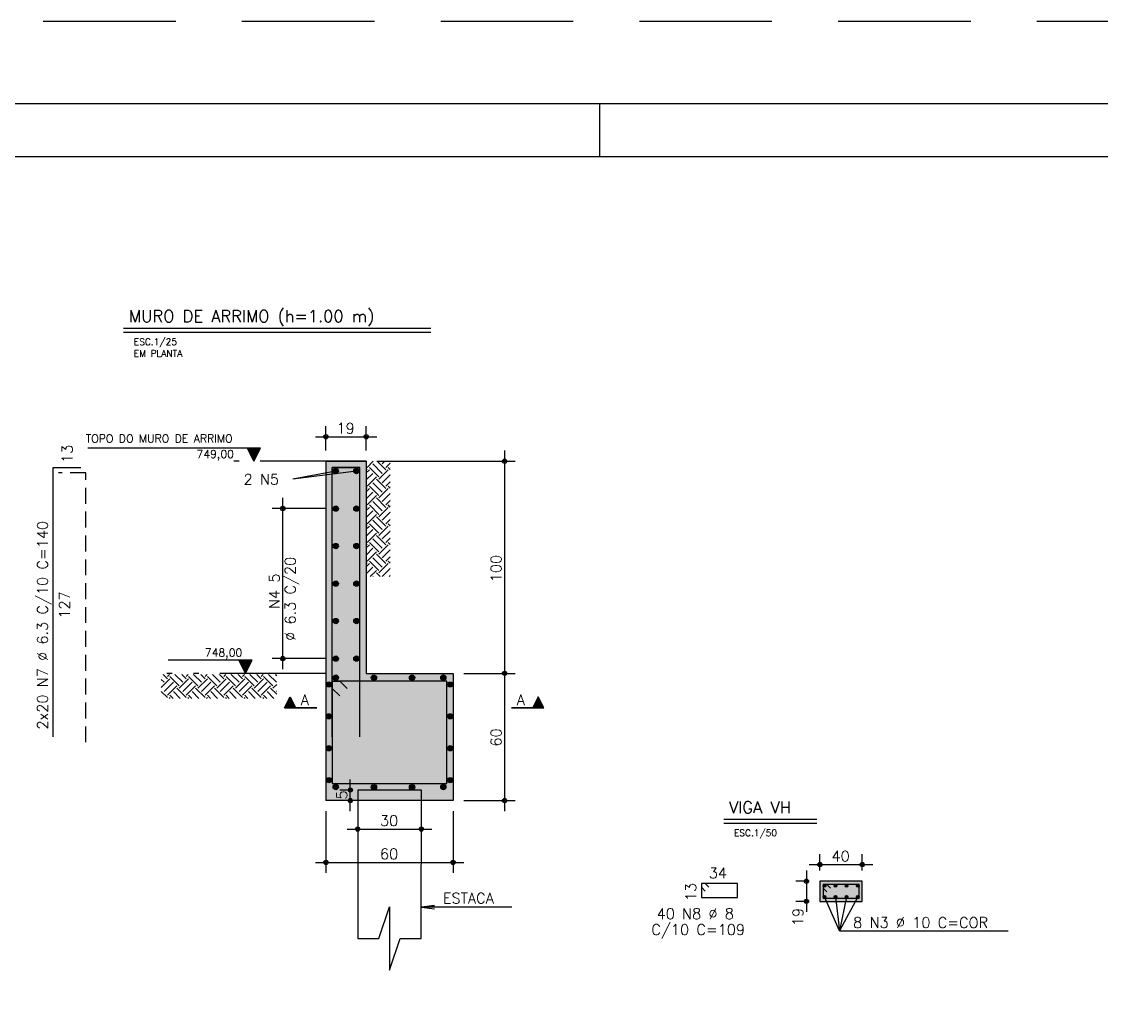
# Model space of a CAD drawing. Extents: x -1.9 to 86, y -1.2 to 61.3.
# Drawn here: x 23.14 to 43.52, y 43.07 to 61.31 of the extents above; entities that cross this region are included whole.
import ezdxf

# ---------------------------------------------------------------- set-up
doc = ezdxf.new("R2010")
doc.units = 0
doc.header["$MEASUREMENT"] = 0
for name, pattern in [('ESTILO_TQS_0001', [0.45, 0.3, -0.15]), ('ESTILO_TQS_0004', [3.3, 2, -0.4, 0.05, -0.4, 0.05, -0.4]), ('HIDDEN', [0.375, 0.25, -0.125])]:
    doc.linetypes.add(name, pattern=pattern)
doc.layers.get('0').update_dxf_attribs({"linetype": 'CONTINUOUS'})
doc.layers.get('Defpoints').update_dxf_attribs({"linetype": 'CONTINUOUS'})
for name, color, linetype in [('ARQ_FOLHA', 7, 'CONTINUOUS'), ('PENA_01', 1, 'CONTINUOUS'), ('PENA_02', 2, 'CONTINUOUS'), ('PENA_03', 3, 'CONTINUOUS'), ('PENA_04', 4, 'CONTINUOUS'), ('PENA_05', 5, 'CONTINUOUS'), ('PENA_06', 6, 'CONTINUOUS'), ('PENA_10', 253, 'CONTINUOUS')]:
    doc.layers.add(name, color=color, linetype=linetype)
doc.styles.get("Standard").update_dxf_attribs({"font": 'ROMANS.SHX'})

# ---------------------------------------------------------------- blocks, each defined once
blk = doc.blocks.new('FOLHA A1 - 841 X 594')
at = {"layer": 'ARQ_FOLHA', "color": 1}
blk.add_line((-500.5, 584), (-500.5, 594), dxfattribs=at)
for points in [[(-841, 0), (0, 0), (0, 594), (-841, 594)], [(-816, 10), (-10, 10), (-10, 584), (-816, 584)]]:
    blk.add_lwpolyline(points, close=True, dxfattribs=at)
at = {"layer": 'Defpoints', "color": 8, "linetype": 'HIDDEN', "ltscale": 100}
blk.add_lwpolyline([(-860.5, 609.5), (-860.5, -15.5), (19.5, -15.5), (19.5, 609.5)], close=True, dxfattribs=at)
blk = doc.blocks.new('*U23')
blk.add_blockref('FOLHA A1 - 841 X 594', (0, 0))

msp = doc.modelspace()

# ---------------------------------------------------------------- linework, layer by layer
at = {"layer": 'PENA_01', "linetype": 'Continuous'}
for p, q in [((25.066, 55.525), (30.863, 55.525)), ((28.885, 53.214), (28.885, 53.676)), ((29.645, 53.214), (29.645, 53.676)), ((28.685, 53.476), (29.845, 53.476)), ((32.255, 53.214), (32.255, 48.814)), ((29.777, 53.014), (29.66, 52.897)), ((29.845, 53.014), (32.455, 53.014)), ((30.013, 52.853), (29.852, 53.014)), ((29.865, 53.014), (29.865, 53.014)), ((29.998, 53.014), (29.947, 52.963)), ((30.095, 52.979), (30.013, 52.897)), ((30.095, 52.991), (30.095, 52.991)), ((29.07, 52.829), (28.26, 52.678)), ((29.46, 52.829), (28.26, 52.678)), ((29.66, 52.853), (29.645, 52.868)), ((29.704, 52.853), (29.645, 52.793)), ((29.77, 52.786), (29.645, 52.661)), ((29.881, 52.72), (29.704, 52.897)), ((29.947, 52.786), (29.77, 52.963)), ((30.057, 52.853), (29.881, 52.676)), ((30.095, 52.859), (30.057, 52.897)), ((30.095, 52.891), (30.095, 52.891)), ((30.095, 52.77), (30.095, 52.77)), ((29.836, 52.72), (29.66, 52.543)), ((29.947, 52.433), (29.77, 52.609)), ((30.013, 52.499), (29.836, 52.676)), ((30.095, 52.758), (29.947, 52.609)), ((30.095, 52.625), (30.013, 52.543)), ((30.095, 52.638), (30.095, 52.638)), ((29.66, 52.499), (29.645, 52.514)), ((29.704, 52.499), (29.645, 52.44)), ((29.77, 52.433), (29.645, 52.307)), ((29.836, 52.366), (29.66, 52.19)), ((29.881, 52.366), (29.704, 52.543)), ((30.057, 52.499), (29.881, 52.322)), ((30.095, 52.405), (29.947, 52.256)), ((30.095, 52.505), (30.057, 52.543)), ((30.095, 52.537), (30.095, 52.537)), ((30.095, 52.417), (30.095, 52.417)), ((28.071, 49.093), (28.071, 52.322)), ((29.66, 52.145), (29.645, 52.16)), ((29.881, 52.013), (29.704, 52.19)), ((29.947, 52.079), (29.77, 52.256)), ((30.013, 52.145), (29.836, 52.322)), ((30.095, 52.272), (30.013, 52.19)), ((30.095, 52.151), (30.057, 52.19)), ((30.095, 52.284), (30.095, 52.284)), ((30.095, 52.184), (30.095, 52.184)), ((28.87, 52.122), (27.871, 52.122)), ((29.704, 52.145), (29.645, 52.086)), ((29.77, 52.079), (29.645, 51.954)), ((29.836, 52.013), (29.66, 51.836)), ((30.013, 51.792), (29.836, 51.969)), ((30.057, 52.145), (29.881, 51.969)), ((30.095, 52.051), (29.947, 51.902)), ((30.095, 52.063), (30.095, 52.063)), ((29.66, 51.792), (29.645, 51.807)), ((29.704, 51.792), (29.645, 51.733)), ((29.881, 51.659), (29.704, 51.836)), ((29.947, 51.726), (29.77, 51.902)), ((30.057, 51.792), (29.881, 51.615)), ((30.095, 51.918), (30.013, 51.836)), ((30.095, 51.798), (30.057, 51.836)), ((30.095, 51.93), (30.095, 51.93)), ((30.095, 51.83), (30.095, 51.83)), ((29.77, 51.726), (29.645, 51.6)), ((29.836, 51.659), (29.66, 51.482)), ((29.947, 51.372), (29.77, 51.549)), ((30.013, 51.438), (29.836, 51.615)), ((30.095, 51.697), (29.947, 51.549)), ((30.095, 51.565), (30.013, 51.482)), ((30.095, 51.71), (30.095, 51.71)), ((30.095, 51.577), (30.095, 51.577)), ((29.66, 51.438), (29.645, 51.453)), ((29.704, 51.438), (29.645, 51.379)), ((29.77, 51.372), (29.645, 51.246)), ((29.881, 51.306), (29.704, 51.482)), ((30.057, 51.438), (29.881, 51.262)), ((30.095, 51.344), (29.947, 51.195)), ((30.095, 51.444), (30.057, 51.482)), ((30.095, 51.476), (30.095, 51.476)), ((30.095, 51.356), (30.095, 51.356)), ((29.836, 51.306), (29.66, 51.129)), ((29.947, 51.018), (29.77, 51.195)), ((30.013, 51.085), (29.836, 51.262)), ((30.095, 51.211), (30.013, 51.129)), ((30.095, 51.223), (30.095, 51.223)), ((29.66, 51.085), (29.645, 51.1)), ((29.704, 51.085), (29.645, 51.025)), ((29.77, 51.018), (29.645, 50.893)), ((29.881, 50.952), (29.704, 51.129)), ((29.836, 50.952), (29.722, 50.838)), ((30.057, 51.085), (29.881, 50.908)), ((30.095, 50.99), (29.947, 50.842)), ((30.095, 51.091), (30.057, 51.129)), ((30.095, 51.123), (30.095, 51.123)), ((30.095, 51.002), (30.095, 51.002)), ((29.774, 50.838), (29.77, 50.842)), ((29.907, 50.838), (29.836, 50.908)), ((29.995, 50.838), (29.995, 50.838)), ((30.095, 50.858), (30.075, 50.838)), ((30.095, 50.87), (30.095, 50.87)), ((28.87, 49.293), (27.871, 49.293)), ((32.255, 49.214), (32.255, 46.414)), ((25.941, 48.912), (25.779, 48.75)), ((25.779, 48.896), (25.831, 48.845)), ((25.802, 48.994), (25.802, 48.994)), ((25.814, 48.994), (25.897, 48.912)), ((25.935, 48.994), (25.897, 48.956)), ((25.903, 48.994), (25.903, 48.994)), ((25.941, 48.956), (26.118, 48.779)), ((26.023, 48.994), (26.023, 48.994)), ((26.035, 48.994), (26.184, 48.845)), ((26.295, 48.912), (26.118, 48.735)), ((26.156, 48.994), (26.156, 48.994)), ((26.168, 48.994), (26.25, 48.912)), ((26.288, 48.994), (26.25, 48.956)), ((26.256, 48.994), (26.256, 48.994)), ((26.295, 48.956), (26.471, 48.779)), ((26.377, 48.994), (26.377, 48.994)), ((26.389, 48.994), (26.538, 48.845)), ((26.648, 48.912), (26.471, 48.735)), ((26.509, 48.994), (26.509, 48.994)), ((26.522, 48.994), (26.604, 48.912)), ((26.642, 48.994), (26.604, 48.956)), ((26.61, 48.994), (26.61, 48.994)), ((26.648, 48.956), (26.825, 48.779)), ((26.73, 48.994), (26.73, 48.994)), ((26.743, 48.994), (26.891, 48.845)), ((27.002, 48.912), (26.825, 48.735)), ((26.863, 48.994), (26.863, 48.994)), ((26.875, 48.994), (26.957, 48.912)), ((26.996, 48.994), (26.957, 48.956)), ((26.964, 48.994), (26.964, 48.994)), ((27.002, 48.956), (27.178, 48.779)), ((27.084, 48.994), (27.084, 48.994)), ((27.096, 48.994), (27.245, 48.845)), ((27.355, 48.912), (27.178, 48.735)), ((27.217, 48.994), (27.217, 48.994)), ((27.229, 48.994), (27.311, 48.912)), ((27.349, 48.994), (27.311, 48.956)), ((27.317, 48.994), (27.317, 48.994)), ((27.355, 48.956), (27.532, 48.779)), ((27.438, 48.994), (27.438, 48.994)), ((27.45, 48.994), (27.598, 48.845)), ((27.709, 48.912), (27.532, 48.735)), ((27.57, 48.994), (27.57, 48.994)), ((27.582, 48.994), (27.665, 48.912)), ((27.703, 48.994), (27.665, 48.956)), ((27.671, 48.994), (27.671, 48.994)), ((27.709, 48.956), (27.886, 48.779)), ((27.791, 48.994), (27.791, 48.994)), ((27.803, 48.994), (27.952, 48.845)), ((27.924, 48.994), (27.924, 48.994)), ((27.936, 48.994), (27.956, 48.974)), ((31.485, 49.014), (32.455, 49.014)), ((31.485, 49.014), (32.455, 49.014)), ((25.779, 48.764), (25.779, 48.764)), ((26.007, 48.845), (25.831, 48.669)), ((26.074, 48.779), (25.897, 48.602)), ((26.074, 48.735), (26.25, 48.558)), ((26.361, 48.845), (26.184, 48.669)), ((26.427, 48.779), (26.25, 48.602)), ((26.427, 48.735), (26.604, 48.558)), ((26.714, 48.845), (26.538, 48.669)), ((26.781, 48.779), (26.604, 48.602)), ((26.781, 48.735), (26.957, 48.558)), ((27.068, 48.845), (26.891, 48.669)), ((27.134, 48.779), (26.957, 48.602)), ((27.134, 48.735), (27.311, 48.558)), ((27.421, 48.845), (27.245, 48.669)), ((27.488, 48.779), (27.311, 48.602)), ((27.488, 48.735), (27.665, 48.558)), ((27.775, 48.845), (27.598, 48.669)), ((27.841, 48.779), (27.665, 48.602)), ((27.841, 48.735), (27.956, 48.62)), ((27.956, 48.805), (27.886, 48.735)), ((27.956, 48.894), (27.956, 48.894)), ((25.779, 48.675), (25.897, 48.558)), ((25.941, 48.558), (25.926, 48.543)), ((25.941, 48.602), (26, 48.543)), ((26.007, 48.669), (26.133, 48.543)), ((26.295, 48.558), (26.279, 48.543)), ((26.295, 48.602), (26.354, 48.543)), ((26.361, 48.669), (26.486, 48.543)), ((26.648, 48.558), (26.633, 48.543)), ((26.648, 48.602), (26.707, 48.543)), ((26.714, 48.669), (26.84, 48.543)), ((27.002, 48.558), (26.987, 48.543)), ((27.002, 48.602), (27.061, 48.543)), ((27.068, 48.669), (27.193, 48.543)), ((27.355, 48.558), (27.34, 48.543)), ((27.355, 48.602), (27.414, 48.543)), ((27.421, 48.669), (27.547, 48.543)), ((27.709, 48.558), (27.694, 48.543)), ((27.709, 48.602), (27.768, 48.543)), ((27.775, 48.669), (27.901, 48.543)), ((27.956, 48.673), (27.952, 48.669)), ((29.345, 46.414), (29.345, 47.014)), ((29.284, 46.814), (29.145, 46.814)), ((29.284, 46.614), (29.145, 46.614)), ((31.485, 46.614), (32.455, 46.614)), ((28.885, 46.414), (28.885, 45.249)), ((30.685, 46.026), (30.685, 46.276)), ((31.285, 46.414), (31.285, 45.249)), ((36.389, 46.262), (38.148, 46.262)), ((29.284, 46.076), (30.885, 46.076)), ((29.484, 45.98), (29.484, 45.876)), ((28.685, 45.449), (31.485, 45.449)), ((38.204, 45.294), (38.204, 45.607)), ((39.004, 45.294), (39.004, 45.607)), ((37.95, 45.294), (37.95, 44.514)), ((38.004, 45.407), (39.204, 45.407)), ((38.004, 45.094), (37.75, 45.094)), ((38.004, 44.714), (37.75, 44.714)), ((38.577, 44.16), (41.755, 44.16))]:
    msp.add_line(p, q, dxfattribs=at)
at = {"layer": 'PENA_01', "linetype": 'ESTILO_TQS_0004'}
for p, q in [((29.645, 53.014), (26.997, 53.014)), ((28.885, 49.014), (25.774, 49.014))]:
    msp.add_line(p, q, dxfattribs=at)
at = {"layer": 'PENA_01', "linetype": 'Continuous'}
for points in [[(29.484, 46.814), (29.484, 44.014), (29.884, 44.014), (30.084, 44.614), (30.084, 43.414), (30.284, 44.014), (30.684, 44.014), (30.685, 46.814), (29.484, 46.814)], [(38.577, 44.16), (38.291, 44.801)], [(38.5, 44.801), (38.577, 44.16)], [(38.709, 44.801), (38.577, 44.16)], [(38.919, 44.801), (38.577, 44.16)]]:
    msp.add_lwpolyline(points, dxfattribs=at)
at = {"layer": 'PENA_02', "linetype": 'Continuous'}
for centre, radius in [((28.885, 53.476), 0.04), ((28.885, 53.476), 0.02), ((29.645, 53.476), 0.04), ((29.645, 53.476), 0.02), ((32.255, 53.014), 0.04), ((32.255, 53.014), 0.02), ((28.071, 52.122), 0.0416), ((28.071, 52.122), 0.0208), ((28.071, 49.293), 0.0416), ((28.071, 49.293), 0.0208), ((32.255, 49.014), 0.04), ((32.255, 49.014), 0.04), ((32.255, 49.014), 0.02), ((32.255, 49.014), 0.02), ((29.345, 46.814), 0.04), ((29.345, 46.614), 0.04), ((29.345, 46.814), 0.02), ((32.255, 46.614), 0.04), ((29.345, 46.614), 0.02), ((32.255, 46.614), 0.02), ((29.484, 46.076), 0.04), ((29.484, 46.076), 0.02), ((30.685, 46.076), 0.04), ((30.685, 46.076), 0.02), ((28.885, 45.449), 0.04), ((28.885, 45.449), 0.02), ((31.285, 45.449), 0.04), ((31.285, 45.449), 0.02), ((38.204, 45.407), 0.04), ((39.004, 45.407), 0.04), ((38.204, 45.407), 0.02), ((39.004, 45.407), 0.02), ((37.95, 45.094), 0.04), ((37.95, 45.094), 0.02), ((37.95, 44.714), 0.04), ((37.95, 44.714), 0.02)]:
    msp.add_circle(centre, radius, dxfattribs=at)
at = {"layer": 'PENA_03', "linetype": 'Continuous'}
for p, q in [((25.066, 55.451), (30.863, 55.451)), ((26.692, 53.264), (24.394, 53.264)), ((27.652, 53.264), (26.692, 53.264)), ((27.527, 53.014), (27.402, 53.264)), ((27.413, 53.241), (27.641, 53.241)), ((27.424, 53.219), (27.63, 53.219)), ((27.435, 53.197), (27.618, 53.197)), ((27.446, 53.175), (27.607, 53.175)), ((27.527, 53.014), (27.652, 53.264)), ((27.458, 53.152), (27.596, 53.152)), ((27.469, 53.13), (27.585, 53.13)), ((27.48, 53.108), (27.574, 53.108)), ((27.491, 53.085), (27.563, 53.085)), ((27.502, 53.063), (27.552, 53.063)), ((27.513, 53.041), (27.54, 53.041)), ((28.885, 53.014), (28.885, 46.614)), ((28.885, 53.014), (29.645, 53.014)), ((28.885, 53.014), (28.885, 53.014)), ((29.645, 53.014), (29.645, 49.014)), ((29.645, 53.014), (29.645, 53.014)), ((29.645, 53.014), (29.645, 53.014)), ((29.07, 52.122), (29.07, 52.122)), ((26.534, 49.264), (25.911, 49.264)), ((27.494, 49.264), (26.534, 49.264)), ((27.369, 49.014), (27.244, 49.264)), ((27.255, 49.241), (27.482, 49.241)), ((27.266, 49.219), (27.471, 49.219)), ((27.277, 49.197), (27.46, 49.197)), ((27.288, 49.175), (27.449, 49.175)), ((27.299, 49.152), (27.438, 49.152)), ((27.31, 49.13), (27.427, 49.13)), ((27.322, 49.108), (27.416, 49.108)), ((27.369, 49.014), (27.494, 49.264)), ((29.07, 49.293), (29.07, 49.293)), ((27.333, 49.085), (27.404, 49.085)), ((27.344, 49.063), (27.393, 49.063)), ((27.355, 49.041), (27.382, 49.041)), ((29.645, 49.014), (31.285, 49.014)), ((31.285, 49.014), (31.285, 46.614)), ((31.285, 49.014), (31.285, 49.014)), ((31.285, 49.014), (31.285, 49.014)), ((29.484, 46.814), (29.484, 46.814)), ((31.285, 46.614), (28.885, 46.614)), ((28.885, 46.614), (28.885, 46.614)), ((29.484, 46.614), (29.484, 46.614)), ((31.285, 46.614), (31.285, 46.614)), ((31.285, 46.614), (31.285, 46.614)), ((29.484, 46.18), (29.484, 46.18)), ((36.389, 46.187), (38.148, 46.187)), ((30.685, 45.826), (30.685, 45.826)), ((39.004, 45.094), (38.204, 45.094)), ((38.204, 45.094), (38.204, 44.714)), ((38.204, 45.094), (38.204, 45.094)), ((38.204, 45.094), (38.204, 45.094)), ((39.004, 44.714), (39.004, 45.094)), ((39.004, 45.094), (39.004, 45.094)), ((38.204, 44.714), (39.004, 44.714)), ((38.204, 44.714), (38.204, 44.714))]:
    msp.add_line(p, q, dxfattribs=at)
for points in [[(28.106, 48.366), (28.208, 48.571), (28.31, 48.366), (28.106, 48.366)], [(32.993, 48.366), (32.89, 48.571), (32.788, 48.366), (32.993, 48.366)], [(32.391, 44.606), (30.685, 44.606), (30.932, 44.639), (30.685, 44.606), (30.932, 44.574)]]:
    msp.add_lwpolyline(points, dxfattribs=at)
for centre, radius in [((29.07, 52.829), 0.05), ((29.46, 52.829), 0.05), ((29.07, 52.122), 0.05), ((29.46, 52.122), 0.05), ((29.07, 51.414), 0.05), ((29.46, 51.414), 0.05), ((29.07, 50.707), 0.05), ((29.46, 50.707), 0.05), ((29.07, 50), 0.05), ((29.46, 50), 0.05), ((29.07, 49.293), 0.05), ((29.46, 49.293), 0.05), ((29.07, 48.934), 0.05), ((29.79, 48.934), 0.05), ((30.51, 48.934), 0.05), ((31.1, 48.934), 0.05), ((28.94, 48.804), 0.05), ((31.23, 48.804), 0.05), ((28.94, 48.202), 0.05), ((31.23, 48.202), 0.05), ((28.94, 47.601), 0.05), ((31.23, 47.601), 0.05), ((28.94, 46.999), 0.05), ((29.07, 46.869), 0.05), ((29.79, 46.868), 0.05), ((30.51, 46.868), 0.05), ((31.1, 46.869), 0.05), ((31.23, 46.999), 0.05), ((38.291, 45.007), 0.025), ((38.5, 45.007), 0.025), ((38.709, 45.007), 0.025), ((38.919, 45.007), 0.025), ((38.291, 44.801), 0.025), ((38.5, 44.801), 0.025), ((38.709, 44.801), 0.025), ((38.919, 44.801), 0.025)]:
    msp.add_circle(centre, radius, dxfattribs=at)
for points in [[(29.12, 52.829), (29.045, 52.872), (29.023, 52.846)], [(29.12, 52.829), (29.023, 52.846), (29.023, 52.812)], [(29.12, 52.829), (29.023, 52.812), (29.045, 52.785)], [(29.12, 52.829), (29.078, 52.878), (29.045, 52.872)], [(29.12, 52.829), (29.045, 52.785), (29.078, 52.78)], [(29.12, 52.829), (29.108, 52.861), (29.078, 52.878)], [(29.12, 52.829), (29.078, 52.78), (29.108, 52.797)], [(29.12, 52.829), (29.108, 52.797), (29.12, 52.829)], [(29.51, 52.829), (29.435, 52.872), (29.413, 52.846)], [(29.51, 52.829), (29.413, 52.846), (29.413, 52.812)], [(29.51, 52.829), (29.413, 52.812), (29.435, 52.785)], [(29.51, 52.829), (29.468, 52.878), (29.435, 52.872)], [(29.51, 52.829), (29.435, 52.785), (29.468, 52.78)], [(29.51, 52.829), (29.498, 52.861), (29.468, 52.878)], [(29.51, 52.829), (29.468, 52.78), (29.498, 52.797)], [(29.51, 52.829), (29.498, 52.797), (29.51, 52.829)], [(29.12, 52.122), (29.045, 52.165), (29.023, 52.139)], [(29.12, 52.122), (29.078, 52.171), (29.045, 52.165)], [(29.12, 52.122), (29.108, 52.154), (29.078, 52.171)], [(29.51, 52.122), (29.435, 52.165), (29.413, 52.139)], [(29.51, 52.122), (29.468, 52.171), (29.435, 52.165)], [(29.51, 52.122), (29.498, 52.154), (29.468, 52.171)], [(29.12, 52.122), (29.023, 52.139), (29.023, 52.105)], [(29.12, 52.122), (29.023, 52.105), (29.045, 52.078)], [(29.12, 52.122), (29.045, 52.078), (29.078, 52.072)], [(29.12, 52.122), (29.078, 52.072), (29.108, 52.089)], [(29.12, 52.122), (29.108, 52.089), (29.12, 52.122)], [(29.51, 52.122), (29.413, 52.139), (29.413, 52.105)], [(29.51, 52.122), (29.413, 52.105), (29.435, 52.078)], [(29.51, 52.122), (29.435, 52.078), (29.468, 52.072)], [(29.51, 52.122), (29.468, 52.072), (29.498, 52.089)], [(29.51, 52.122), (29.498, 52.089), (29.51, 52.122)], [(29.12, 51.414), (29.045, 51.458), (29.023, 51.432)], [(29.12, 51.414), (29.023, 51.432), (29.023, 51.397)], [(29.12, 51.414), (29.023, 51.397), (29.045, 51.371)], [(29.12, 51.414), (29.078, 51.464), (29.045, 51.458)], [(29.12, 51.414), (29.045, 51.371), (29.078, 51.365)], [(29.12, 51.414), (29.108, 51.447), (29.078, 51.464)], [(29.12, 51.414), (29.078, 51.365), (29.108, 51.382)], [(29.12, 51.414), (29.108, 51.382), (29.12, 51.414)], [(29.51, 51.414), (29.435, 51.458), (29.413, 51.432)], [(29.51, 51.414), (29.413, 51.432), (29.413, 51.397)], [(29.51, 51.414), (29.413, 51.397), (29.435, 51.371)], [(29.51, 51.414), (29.468, 51.464), (29.435, 51.458)], [(29.51, 51.414), (29.435, 51.371), (29.468, 51.365)], [(29.51, 51.414), (29.498, 51.447), (29.468, 51.464)], [(29.51, 51.414), (29.468, 51.365), (29.498, 51.382)], [(29.51, 51.414), (29.498, 51.382), (29.51, 51.414)], [(29.12, 50.707), (29.045, 50.751), (29.023, 50.724)], [(29.12, 50.707), (29.078, 50.757), (29.045, 50.751)], [(29.12, 50.707), (29.108, 50.739), (29.078, 50.757)], [(29.51, 50.707), (29.435, 50.751), (29.413, 50.724)], [(29.51, 50.707), (29.468, 50.757), (29.435, 50.751)], [(29.51, 50.707), (29.498, 50.739), (29.468, 50.757)], [(29.12, 50.707), (29.023, 50.724), (29.023, 50.69)], [(29.12, 50.707), (29.023, 50.69), (29.045, 50.664)], [(29.12, 50.707), (29.045, 50.664), (29.078, 50.658)], [(29.12, 50.707), (29.078, 50.658), (29.108, 50.675)], [(29.12, 50.707), (29.108, 50.675), (29.12, 50.707)], [(29.51, 50.707), (29.413, 50.724), (29.413, 50.69)], [(29.51, 50.707), (29.413, 50.69), (29.435, 50.664)], [(29.51, 50.707), (29.435, 50.664), (29.468, 50.658)], [(29.51, 50.707), (29.468, 50.658), (29.498, 50.675)], [(29.51, 50.707), (29.498, 50.675), (29.51, 50.707)], [(29.12, 50), (29.045, 50.043), (29.023, 50.017)], [(29.12, 50), (29.023, 50.017), (29.023, 49.983)], [(29.12, 50), (29.023, 49.983), (29.045, 49.957)], [(29.12, 50), (29.078, 50.049), (29.045, 50.043)], [(29.12, 50), (29.045, 49.957), (29.078, 49.951)], [(29.12, 50), (29.108, 50.032), (29.078, 50.049)], [(29.12, 50), (29.078, 49.951), (29.108, 49.968)], [(29.12, 50), (29.108, 49.968), (29.12, 50)], [(29.51, 50), (29.435, 50.043), (29.413, 50.017)], [(29.51, 50), (29.413, 50.017), (29.413, 49.983)], [(29.51, 50), (29.413, 49.983), (29.435, 49.957)], [(29.51, 50), (29.468, 50.049), (29.435, 50.043)], [(29.51, 50), (29.435, 49.957), (29.468, 49.951)], [(29.51, 50), (29.498, 50.032), (29.468, 50.049)], [(29.51, 50), (29.468, 49.951), (29.498, 49.968)], [(29.51, 50), (29.498, 49.968), (29.51, 50)], [(29.12, 49.293), (29.045, 49.336), (29.023, 49.31)], [(29.12, 49.293), (29.023, 49.31), (29.023, 49.276)], [(29.12, 49.293), (29.078, 49.342), (29.045, 49.336)], [(29.12, 49.293), (29.108, 49.325), (29.078, 49.342)], [(29.51, 49.293), (29.435, 49.336), (29.413, 49.31)], [(29.51, 49.293), (29.413, 49.31), (29.413, 49.276)], [(29.51, 49.293), (29.468, 49.342), (29.435, 49.336)], [(29.51, 49.293), (29.498, 49.325), (29.468, 49.342)], [(29.12, 49.293), (29.023, 49.276), (29.045, 49.25)], [(29.12, 49.293), (29.045, 49.25), (29.078, 49.244)], [(29.12, 49.293), (29.078, 49.244), (29.108, 49.261)], [(29.12, 49.293), (29.108, 49.261), (29.12, 49.293)], [(29.51, 49.293), (29.413, 49.276), (29.435, 49.25)], [(29.51, 49.293), (29.435, 49.25), (29.468, 49.244)], [(29.51, 49.293), (29.468, 49.244), (29.498, 49.261)], [(29.51, 49.293), (29.498, 49.261), (29.51, 49.293)], [(29.12, 48.934), (29.045, 48.977), (29.023, 48.951)], [(29.12, 48.934), (29.023, 48.951), (29.023, 48.917)], [(29.12, 48.934), (29.023, 48.917), (29.045, 48.891)], [(29.12, 48.934), (29.078, 48.983), (29.045, 48.977)], [(29.12, 48.934), (29.045, 48.891), (29.078, 48.885)], [(29.12, 48.934), (29.108, 48.966), (29.078, 48.983)], [(29.12, 48.934), (29.078, 48.885), (29.108, 48.902)], [(29.12, 48.934), (29.108, 48.902), (29.12, 48.934)], [(29.84, 48.934), (29.765, 48.977), (29.743, 48.951)], [(29.84, 48.934), (29.743, 48.951), (29.743, 48.917)], [(29.84, 48.934), (29.743, 48.917), (29.765, 48.891)], [(29.84, 48.934), (29.798, 48.983), (29.765, 48.977)], [(29.84, 48.934), (29.765, 48.891), (29.798, 48.885)], [(29.84, 48.934), (29.828, 48.966), (29.798, 48.983)], [(29.84, 48.934), (29.798, 48.885), (29.828, 48.902)], [(29.84, 48.934), (29.828, 48.902), (29.84, 48.934)], [(30.56, 48.934), (30.485, 48.977), (30.463, 48.951)], [(30.56, 48.934), (30.463, 48.951), (30.463, 48.917)], [(30.56, 48.934), (30.463, 48.917), (30.485, 48.891)], [(30.56, 48.934), (30.518, 48.983), (30.485, 48.977)], [(30.56, 48.934), (30.485, 48.891), (30.518, 48.885)], [(30.56, 48.934), (30.548, 48.966), (30.518, 48.983)], [(30.56, 48.934), (30.518, 48.885), (30.548, 48.902)], [(30.56, 48.934), (30.548, 48.902), (30.56, 48.934)], [(31.15, 48.934), (31.075, 48.977), (31.053, 48.951)], [(31.15, 48.934), (31.053, 48.951), (31.053, 48.917)], [(31.15, 48.934), (31.053, 48.917), (31.075, 48.891)], [(31.15, 48.934), (31.108, 48.983), (31.075, 48.977)], [(31.15, 48.934), (31.075, 48.891), (31.108, 48.885)], [(31.15, 48.934), (31.138, 48.966), (31.108, 48.983)], [(31.15, 48.934), (31.108, 48.885), (31.138, 48.902)], [(31.15, 48.934), (31.138, 48.902), (31.15, 48.934)], [(28.99, 48.804), (28.915, 48.847), (28.893, 48.821)], [(28.99, 48.804), (28.893, 48.821), (28.893, 48.787)], [(28.99, 48.804), (28.893, 48.787), (28.915, 48.761)], [(28.99, 48.804), (28.948, 48.853), (28.915, 48.847)], [(28.99, 48.804), (28.915, 48.761), (28.948, 48.755)], [(28.99, 48.804), (28.978, 48.836), (28.948, 48.853)], [(28.99, 48.804), (28.948, 48.755), (28.978, 48.772)], [(28.99, 48.804), (28.978, 48.772), (28.99, 48.804)], [(31.28, 48.804), (31.205, 48.847), (31.183, 48.821)], [(31.28, 48.804), (31.183, 48.821), (31.183, 48.787)], [(31.28, 48.804), (31.183, 48.787), (31.205, 48.761)], [(31.28, 48.804), (31.238, 48.853), (31.205, 48.847)], [(31.28, 48.804), (31.205, 48.761), (31.238, 48.755)], [(31.28, 48.804), (31.268, 48.836), (31.238, 48.853)], [(31.28, 48.804), (31.238, 48.755), (31.268, 48.772)], [(31.28, 48.804), (31.268, 48.772), (31.28, 48.804)], [(28.99, 48.202), (28.915, 48.246), (28.893, 48.219)], [(28.99, 48.202), (28.893, 48.219), (28.893, 48.185)], [(28.99, 48.202), (28.893, 48.185), (28.915, 48.159)], [(28.99, 48.202), (28.948, 48.252), (28.915, 48.246)], [(28.99, 48.202), (28.915, 48.159), (28.948, 48.153)], [(28.99, 48.202), (28.978, 48.235), (28.948, 48.252)], [(28.99, 48.202), (28.948, 48.153), (28.978, 48.17)], [(28.99, 48.202), (28.978, 48.17), (28.99, 48.202)], [(31.28, 48.202), (31.205, 48.246), (31.183, 48.219)], [(31.28, 48.202), (31.183, 48.219), (31.183, 48.185)], [(31.28, 48.202), (31.183, 48.185), (31.205, 48.159)], [(31.28, 48.202), (31.238, 48.252), (31.205, 48.246)], [(31.28, 48.202), (31.205, 48.159), (31.238, 48.153)], [(31.28, 48.202), (31.268, 48.235), (31.238, 48.252)], [(31.28, 48.202), (31.238, 48.153), (31.268, 48.17)], [(31.28, 48.202), (31.268, 48.17), (31.28, 48.202)], [(28.99, 47.601), (28.915, 47.644), (28.893, 47.618)], [(28.99, 47.601), (28.893, 47.618), (28.893, 47.583)], [(28.99, 47.601), (28.893, 47.583), (28.915, 47.557)], [(28.99, 47.601), (28.948, 47.65), (28.915, 47.644)], [(28.99, 47.601), (28.915, 47.557), (28.948, 47.551)], [(28.99, 47.601), (28.978, 47.633), (28.948, 47.65)], [(28.99, 47.601), (28.948, 47.551), (28.978, 47.568)], [(28.99, 47.601), (28.978, 47.568), (28.99, 47.601)], [(31.28, 47.601), (31.205, 47.644), (31.183, 47.618)], [(31.28, 47.601), (31.183, 47.618), (31.183, 47.583)], [(31.28, 47.601), (31.183, 47.583), (31.205, 47.557)], [(31.28, 47.601), (31.238, 47.65), (31.205, 47.644)], [(31.28, 47.601), (31.205, 47.557), (31.238, 47.551)], [(31.28, 47.601), (31.268, 47.633), (31.238, 47.65)], [(31.28, 47.601), (31.238, 47.551), (31.268, 47.568)], [(31.28, 47.601), (31.268, 47.568), (31.28, 47.601)], [(28.99, 46.999), (28.915, 47.042), (28.893, 47.016)], [(28.99, 46.999), (28.893, 47.016), (28.893, 46.982)], [(28.99, 46.999), (28.893, 46.982), (28.915, 46.955)], [(28.99, 46.999), (28.948, 47.048), (28.915, 47.042)], [(28.99, 46.999), (28.915, 46.955), (28.948, 46.95)], [(28.99, 46.999), (28.978, 47.031), (28.948, 47.048)], [(28.99, 46.999), (28.948, 46.95), (28.978, 46.967)], [(28.99, 46.999), (28.978, 46.967), (28.99, 46.999)], [(29.12, 46.869), (29.045, 46.912), (29.023, 46.886)], [(29.12, 46.869), (29.023, 46.886), (29.023, 46.852)], [(29.12, 46.869), (29.023, 46.852), (29.045, 46.825)], [(29.12, 46.869), (29.078, 46.918), (29.045, 46.912)], [(29.12, 46.869), (29.045, 46.825), (29.078, 46.82)], [(29.12, 46.869), (29.108, 46.901), (29.078, 46.918)], [(29.12, 46.869), (29.078, 46.82), (29.108, 46.837)], [(29.12, 46.869), (29.108, 46.837), (29.12, 46.869)], [(29.84, 46.868), (29.765, 46.911), (29.743, 46.885)], [(29.84, 46.868), (29.743, 46.885), (29.743, 46.851)], [(29.84, 46.868), (29.743, 46.851), (29.765, 46.824)], [(29.84, 46.868), (29.798, 46.917), (29.765, 46.911)], [(29.84, 46.868), (29.765, 46.824), (29.798, 46.819)], [(29.84, 46.868), (29.828, 46.9), (29.798, 46.917)], [(29.84, 46.868), (29.798, 46.819), (29.828, 46.836)], [(29.84, 46.868), (29.828, 46.836), (29.84, 46.868)], [(30.56, 46.868), (30.485, 46.911), (30.463, 46.885)], [(30.56, 46.868), (30.463, 46.885), (30.463, 46.851)], [(30.56, 46.868), (30.463, 46.851), (30.485, 46.824)], [(30.56, 46.868), (30.518, 46.917), (30.485, 46.911)], [(30.56, 46.868), (30.485, 46.824), (30.518, 46.819)], [(30.56, 46.868), (30.548, 46.9), (30.518, 46.917)], [(30.56, 46.868), (30.518, 46.819), (30.548, 46.836)], [(30.56, 46.868), (30.548, 46.836), (30.56, 46.868)], [(31.15, 46.869), (31.075, 46.912), (31.053, 46.886)], [(31.15, 46.869), (31.053, 46.886), (31.053, 46.852)], [(31.15, 46.869), (31.053, 46.852), (31.075, 46.825)], [(31.15, 46.869), (31.108, 46.918), (31.075, 46.912)], [(31.15, 46.869), (31.075, 46.825), (31.108, 46.82)], [(31.15, 46.869), (31.138, 46.901), (31.108, 46.918)], [(31.15, 46.869), (31.108, 46.82), (31.138, 46.837)], [(31.15, 46.869), (31.138, 46.837), (31.15, 46.869)], [(31.28, 46.999), (31.205, 47.042), (31.183, 47.016)], [(31.28, 46.999), (31.183, 47.016), (31.183, 46.982)], [(31.28, 46.999), (31.183, 46.982), (31.205, 46.955)], [(31.28, 46.999), (31.238, 47.048), (31.205, 47.042)], [(31.28, 46.999), (31.205, 46.955), (31.238, 46.95)], [(31.28, 46.999), (31.268, 47.031), (31.238, 47.048)], [(31.28, 46.999), (31.238, 46.95), (31.268, 46.967)], [(31.28, 46.999), (31.268, 46.967), (31.28, 46.999)], [(38.316, 45.007), (38.279, 45.028), (38.268, 45.015)], [(38.316, 45.007), (38.295, 45.031), (38.279, 45.028)], [(38.316, 45.007), (38.31, 45.023), (38.295, 45.031)], [(38.525, 45.007), (38.488, 45.028), (38.477, 45.015)], [(38.525, 45.007), (38.504, 45.031), (38.488, 45.028)], [(38.525, 45.007), (38.519, 45.023), (38.504, 45.031)], [(38.734, 45.007), (38.697, 45.028), (38.686, 45.015)], [(38.734, 45.007), (38.713, 45.031), (38.697, 45.028)], [(38.734, 45.007), (38.728, 45.023), (38.713, 45.031)], [(38.944, 45.007), (38.906, 45.028), (38.895, 45.015)], [(38.944, 45.007), (38.923, 45.031), (38.906, 45.028)], [(38.944, 45.007), (38.938, 45.023), (38.923, 45.031)], [(38.316, 45.007), (38.268, 45.015), (38.268, 44.998)], [(38.316, 45.007), (38.268, 44.998), (38.279, 44.985)], [(38.316, 44.801), (38.279, 44.823), (38.268, 44.81)], [(38.316, 45.007), (38.279, 44.985), (38.295, 44.982)], [(38.316, 44.801), (38.295, 44.826), (38.279, 44.823)], [(38.316, 45.007), (38.295, 44.982), (38.31, 44.99)], [(38.316, 44.801), (38.31, 44.817), (38.295, 44.826)], [(38.316, 45.007), (38.31, 44.99), (38.316, 45.007)], [(38.525, 45.007), (38.477, 45.015), (38.477, 44.998)], [(38.525, 45.007), (38.477, 44.998), (38.488, 44.985)], [(38.525, 44.801), (38.488, 44.823), (38.477, 44.81)], [(38.525, 45.007), (38.488, 44.985), (38.504, 44.982)], [(38.525, 44.801), (38.504, 44.826), (38.488, 44.823)], [(38.525, 45.007), (38.504, 44.982), (38.519, 44.99)], [(38.525, 44.801), (38.519, 44.817), (38.504, 44.826)], [(38.525, 45.007), (38.519, 44.99), (38.525, 45.007)], [(38.734, 45.007), (38.686, 45.015), (38.686, 44.998)], [(38.734, 45.007), (38.686, 44.998), (38.697, 44.985)], [(38.734, 44.801), (38.697, 44.823), (38.686, 44.81)], [(38.734, 45.007), (38.697, 44.985), (38.713, 44.982)], [(38.734, 44.801), (38.713, 44.826), (38.697, 44.823)], [(38.734, 45.007), (38.713, 44.982), (38.728, 44.99)], [(38.734, 44.801), (38.728, 44.817), (38.713, 44.826)], [(38.734, 45.007), (38.728, 44.99), (38.734, 45.007)], [(38.944, 45.007), (38.895, 45.015), (38.895, 44.998)], [(38.944, 45.007), (38.895, 44.998), (38.906, 44.985)], [(38.944, 44.801), (38.906, 44.823), (38.895, 44.81)], [(38.944, 45.007), (38.906, 44.985), (38.923, 44.982)], [(38.944, 44.801), (38.923, 44.826), (38.906, 44.823)], [(38.944, 45.007), (38.923, 44.982), (38.938, 44.99)], [(38.944, 44.801), (38.938, 44.817), (38.923, 44.826)], [(38.944, 45.007), (38.938, 44.99), (38.944, 45.007)], [(38.316, 44.801), (38.268, 44.81), (38.268, 44.792)], [(38.316, 44.801), (38.268, 44.792), (38.279, 44.779)], [(38.316, 44.801), (38.279, 44.779), (38.295, 44.776)], [(38.316, 44.801), (38.295, 44.776), (38.31, 44.785)], [(38.316, 44.801), (38.31, 44.785), (38.316, 44.801)], [(38.525, 44.801), (38.477, 44.81), (38.477, 44.792)], [(38.525, 44.801), (38.477, 44.792), (38.488, 44.779)], [(38.525, 44.801), (38.488, 44.779), (38.504, 44.776)], [(38.525, 44.801), (38.504, 44.776), (38.519, 44.785)], [(38.525, 44.801), (38.519, 44.785), (38.525, 44.801)], [(38.734, 44.801), (38.686, 44.81), (38.686, 44.792)], [(38.734, 44.801), (38.686, 44.792), (38.697, 44.779)], [(38.734, 44.801), (38.697, 44.779), (38.713, 44.776)], [(38.734, 44.801), (38.713, 44.776), (38.728, 44.785)], [(38.734, 44.801), (38.728, 44.785), (38.734, 44.801)], [(38.944, 44.801), (38.895, 44.81), (38.895, 44.792)], [(38.944, 44.801), (38.895, 44.792), (38.906, 44.779)], [(38.944, 44.801), (38.906, 44.779), (38.923, 44.776)], [(38.944, 44.801), (38.923, 44.776), (38.938, 44.785)], [(38.944, 44.801), (38.938, 44.785), (38.944, 44.801)]]:
    msp.add_solid(points, dxfattribs=at)
at = {"layer": 'PENA_04', "linetype": 'Continuous'}
for p, q in [((29.005, 47.814), (29.005, 52.894)), ((29.005, 52.894), (29.525, 52.894)), ((29.005, 48.729), (29.005, 48.869)), ((29.005, 48.869), (29.145, 48.869)), ((29.145, 48.589), (29.005, 48.729)), ((29.145, 48.869), (29.285, 48.729)), ((28.104, 48.365), (28.208, 48.573)), ((28.106, 48.366), (28.208, 48.571)), ((28.169, 48.493), (28.247, 48.493)), ((28.177, 48.509), (28.239, 48.509)), ((28.185, 48.525), (28.231, 48.525)), ((28.193, 48.541), (28.223, 48.541)), ((28.201, 48.557), (28.215, 48.557)), ((28.208, 48.573), (28.311, 48.366)), ((28.208, 48.571), (28.31, 48.366)), ((32.89, 48.573), (32.787, 48.366)), ((32.89, 48.571), (32.788, 48.366)), ((32.929, 48.493), (32.851, 48.493)), ((32.921, 48.509), (32.859, 48.509)), ((32.913, 48.525), (32.867, 48.525)), ((32.905, 48.541), (32.875, 48.541)), ((32.897, 48.557), (32.883, 48.557)), ((32.994, 48.365), (32.89, 48.573)), ((32.993, 48.366), (32.89, 48.571)), ((28.712, 48.365), (28.104, 48.365)), ((28.106, 48.366), (28.712, 48.366)), ((28.113, 48.381), (28.303, 48.381)), ((28.121, 48.397), (28.295, 48.397)), ((28.129, 48.413), (28.287, 48.413)), ((28.137, 48.429), (28.279, 48.429)), ((28.145, 48.445), (28.271, 48.445)), ((28.153, 48.461), (28.263, 48.461)), ((28.161, 48.477), (28.255, 48.477)), ((32.993, 48.366), (32.386, 48.366)), ((32.386, 48.365), (32.994, 48.365)), ((32.985, 48.381), (32.796, 48.381)), ((32.977, 48.397), (32.804, 48.397)), ((32.969, 48.413), (32.812, 48.413)), ((32.961, 48.429), (32.82, 48.429)), ((32.953, 48.445), (32.828, 48.445)), ((32.945, 48.461), (32.835, 48.461)), ((32.937, 48.477), (32.843, 48.477))]:
    msp.add_line(p, q, dxfattribs=at)
for points in [[(29.525, 47.814), (29.525, 52.894), (29.005, 52.894)], [(29.005, 46.934), (31.165, 46.934), (31.165, 48.869), (29.005, 48.869), (29.005, 46.934)]]:
    msp.add_lwpolyline(points, dxfattribs=at)
at = {"layer": 'PENA_05', "linetype": 'Continuous'}
for p, q in [((23.738, 47.814), (23.738, 52.894)), ((23.738, 52.894), (24.258, 52.894)), ((36.039, 45.049), (35.969, 45.049)), ((35.969, 45.049), (35.969, 44.789)), ((36.649, 45.049), (35.969, 45.049)), ((35.969, 45.049), (35.969, 44.979)), ((36.109, 44.979), (36.039, 45.049)), ((36.649, 44.789), (36.649, 45.049)), ((38.334, 45.034), (38.264, 45.034)), ((38.264, 45.034), (38.264, 44.774)), ((38.944, 45.034), (38.264, 45.034)), ((38.264, 45.034), (38.264, 44.964)), ((38.404, 44.964), (38.334, 45.034)), ((38.944, 44.774), (38.944, 45.034)), ((35.969, 44.979), (36.039, 44.909)), ((38.264, 44.964), (38.334, 44.894)), ((35.969, 44.789), (36.649, 44.789)), ((38.264, 44.774), (38.944, 44.774))]:
    msp.add_line(p, q, dxfattribs=at)
at = {"layer": 'PENA_06', "linetype": 'ESTILO_TQS_0001'}
msp.add_lwpolyline([(24.358, 47.714), (24.358, 52.794), (23.838, 52.794)], dxfattribs=at)
at = {"layer": 'PENA_10', "linetype": 'Continuous'}
for points in [[(29.645, 49.014), (28.885, 46.614), (28.885, 53.014)], [(29.645, 49.014), (28.885, 53.014), (29.645, 53.014)], [(29.645, 49.014), (31.285, 46.614), (28.885, 46.614)], [(29.645, 49.014), (31.285, 49.014), (31.285, 46.614)], [(38.204, 45.094), (39.004, 45.094), (39.004, 44.714)], [(38.204, 45.094), (39.004, 44.714), (38.204, 44.714)], [(38.204, 45.094), (38.204, 44.714), (38.204, 45.094)]]:
    msp.add_solid(points, dxfattribs=at)

# ---------------------------------------------------------------- block references
at = {"xscale": 0.09999999999999938, "yscale": 0.09999999999999938, "zscale": 0.09999999999999938}
msp.add_blockref('*U23', (84.1, 0.356), dxfattribs=at)

# ---------------------------------------------------------------- texts
at = {"layer": 'PENA_03', "linetype": 'Continuous'}
for s, height, p in [('ESC.1/25', 0.125, (25.26, 55.206)), ('EM PLANTA', 0.125, (25.26, 54.986)), ('19', 0.2, (29.085, 53.536)), ('2 N5', 0.2, (27.331, 52.573)), ('30', 0.2, (29.905, 46.136)), ('ESC.1/50', 0.125, (36.583, 45.942)), ('60', 0.2, (29.905, 45.509)), ('40', 0.2, (38.424, 45.467)), ('34', 0.2, (36.109, 45.149)), ('ESTACA', 0.2, (31.092, 44.675)), ('40 N8 %%c 8', 0.2, (35.125, 44.381)), ('8 N3 %%c 10 C=COR', 0.2, (38.832, 44.214)), ('C/10 C=109', 0.2, (35.025, 44.081))]:
    msp.add_text(s, height=height, dxfattribs=at).set_placement(p)
for s, p in [('13', (24.104, 52.981)), ('2x20 N7 %%c 6.3 C/10 C=140', (23.638, 47.954)), ('%%c 6.3 C/20', (28.311, 49.627)), ('100', (32.195, 50.734)), ('N4 5', (28.011, 50.227)), ('127', (24.05, 50.047)), ('60', (32.195, 47.634)), ('5', (29.285, 46.634)), ('13', (35.869, 44.719)), ('19', (37.89, 44.247))]:
    msp.add_text(s, height=0.2, rotation=90, dxfattribs=at).set_placement(p)
at = {"layer": 'PENA_04', "linetype": 'Continuous'}
for s, height, p in [('TOPO DO MURO DE ARRIMO', 0.15, (24.354, 53.368)), ('749,00', 0.15, (26.443, 53.075)), ('748,00', 0.15, (26.6, 49.33)), ('A', 0.2, (28.412, 48.415)), ('A', 0.2, (32.486, 48.415))]:
    msp.add_text(s, height=height, dxfattribs=at).set_placement(p)
at = {"layer": 'PENA_05', "linetype": 'Continuous'}
msp.add_text('VIGA VH', height=0.225, dxfattribs=at).set_placement((36.49, 46.375))
at = {"layer": 'PENA_06', "linetype": 'Continuous'}
msp.add_text('MURO DE ARRIMO (h=1.00 m)', height=0.225, dxfattribs=at).set_placement((25.168, 55.639))

doc.saveas('drawing.dxf')
